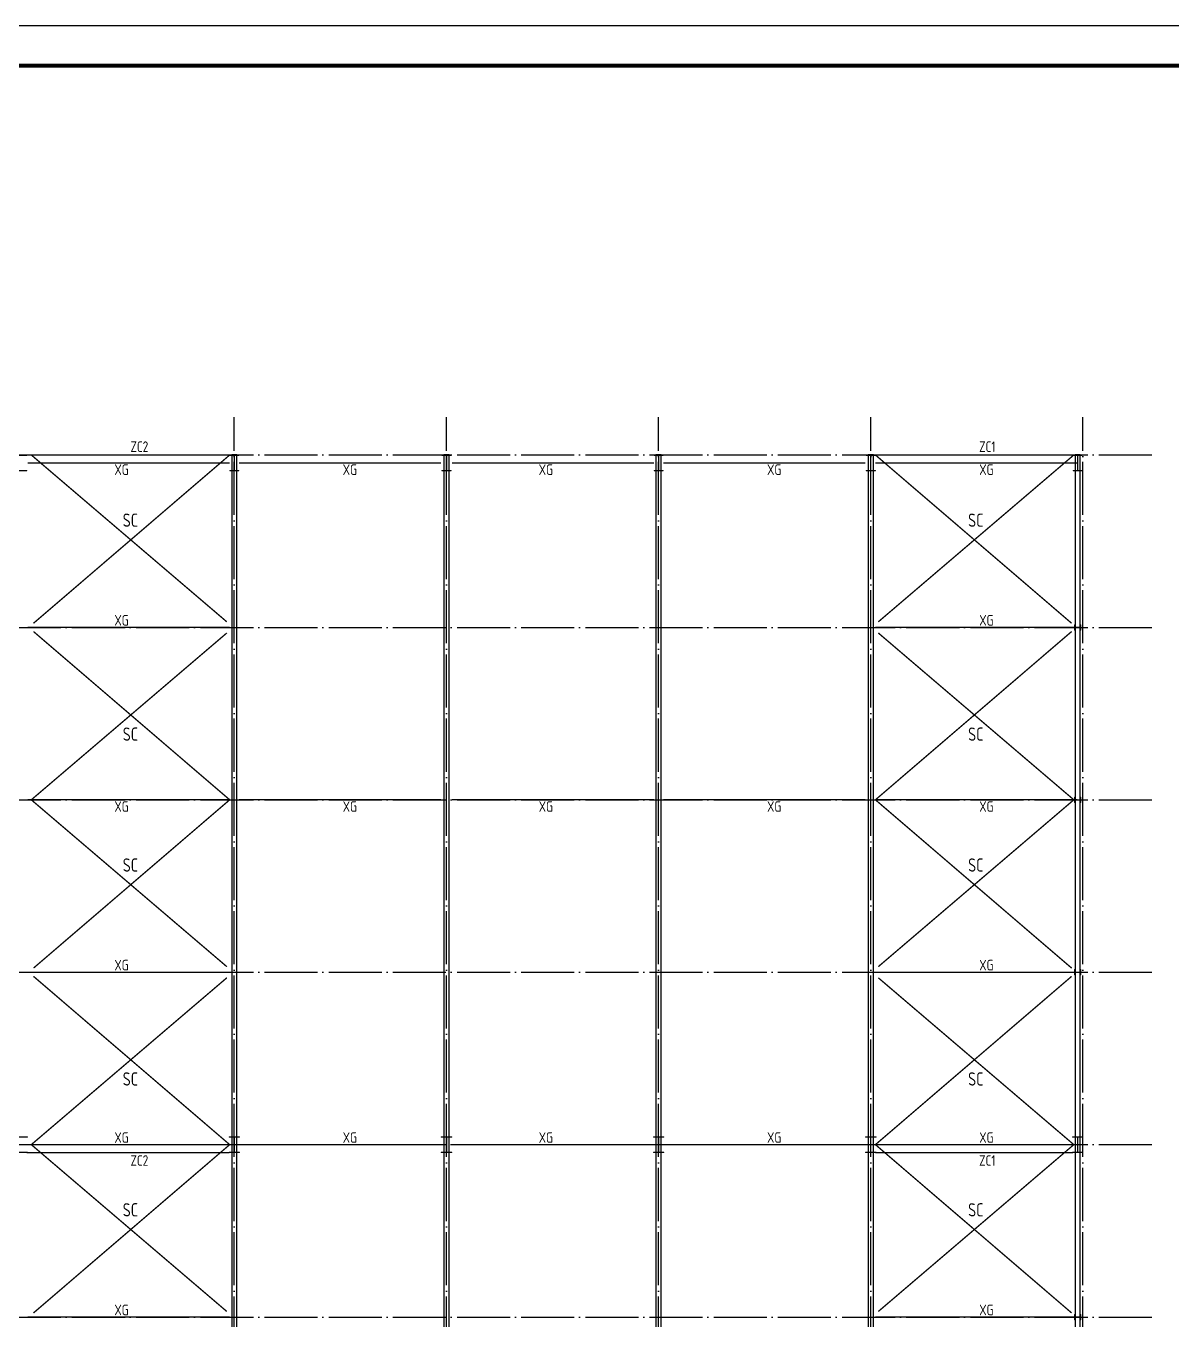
# Model space of a CAD drawing. Extents: x 19118 to 566552, y -1188739 to 92943.
# Drawn here: x 163848 to 207070, y -449985 to -401193 of the extents above; entities that cross this region are included whole.
import ezdxf

# ---------------------------------------------------------------- set-up
doc = ezdxf.new("R2010")
doc.units = 0
doc.header["$LTSCALE"] = 1000
doc.header["$MEASUREMENT"] = 0
doc.linetypes.add('DOTE', pattern=[2.42, 2, -0.2, 0.02, -0.2])
for name, color, linetype in [('10', 7, 'CONTINUOUS'), ('DOTE', 9, 'DOTE'), ('PUB_TITLE', 4, 'CONTINUOUS'), ('ZC', 6, 'CONTINUOUS'), ('屋面支撑', 1, 'CONTINUOUS'), ('系杆', 7, 'CONTINUOUS')]:
    doc.layers.add(name, color=color, linetype=linetype)
doc.layers.add('柱_主零件_实线', color=51, linetype='CONTINUOUS', lineweight=18)
doc.layers.add('钢架', color=63, linetype='CONTINUOUS', lineweight=25)
doc.styles.add('TSSD_Rein', font='atssdeng.shx', dxfattribs={"width": 0.7, "bigfont": 'atssdchn.shx'})

msp = doc.modelspace()

# ---------------------------------------------------------------- linework, layer by layer
at = {"layer": 'DOTE', "color": 8}
for p, q in [((171708.4, -470449.98), (171708.4, -415942.91)), ((179708.4, -470449.98), (179708.4, -415942.91)), ((187708.4, -470449.98), (187708.4, -415942.91)), ((195708.4, -470449.98), (195708.4, -415942.91)), ((203708.4, -470449.98), (203708.4, -415942.91)), ((97826.88, -417369.95), (206364.14, -417369.95)), ((97826.88, -423869.95), (206364.14, -423869.95)), ((97826.88, -430369.95), (206364.14, -430369.95)), ((97826.88, -436869.95), (206364.14, -436869.95)), ((97826.88, -443369.95), (206364.14, -443369.95)), ((97826.88, -449869.95), (206364.14, -449869.95))]:
    msp.add_line(p, q, dxfattribs=at)
at = {"layer": 'PUB_TITLE'}
msp.add_lwpolyline([(77811.65, -490292.8), (235461.65, -490292.8), (235461.65, -401192.8), (77811.65, -401192.8)], close=True, dxfattribs=at)
at = {"layer": 'PUB_TITLE', "const_width": 150}
msp.add_lwpolyline([(81561.65, -488792.8), (233961.65, -488792.8), (233961.65, -402692.8), (81561.65, -402692.8)], close=True, dxfattribs=at)
at = {"layer": 'ZC', "const_width": 50}
for points in [[(171521.68, -417369.95), (163883.4, -417369.95)], [(203333.39, -417369.95), (195883.4, -417369.95)], [(203333.39, -417369.95), (195883.4, -417369.95)], [(171521.68, -443669.95), (163883.4, -443669.95)], [(203333.39, -443669.95), (195883.4, -443669.95)], [(203333.39, -443669.95), (195883.4, -443669.95)]]:
    msp.add_lwpolyline(points, dxfattribs=at)
at = {"layer": '屋面支撑', "const_width": 50}
for points in [[(164053.4, -417369.95), (171425.49, -423660.15)], [(164135.78, -423714.42), (171533.4, -417369.95)], [(203281.01, -423714.42), (195883.4, -417369.95)], [(203363.39, -417369.95), (195991.3, -423660.15)], [(164135.78, -424025.48), (171533.4, -430369.95)], [(203281.01, -424025.48), (195883.4, -430369.95)], [(164053.4, -430369.95), (171425.49, -424079.75)], [(203363.39, -430369.95), (195991.3, -424079.75)], [(164053.4, -430369.95), (171425.49, -436660.15)], [(164135.78, -436714.42), (171533.4, -430369.95)], [(203281.01, -436714.42), (195883.4, -430369.95)], [(203363.39, -430369.95), (195991.3, -436660.15)], [(164053.4, -443369.95), (171425.49, -437079.75)], [(164135.78, -437025.48), (171533.4, -443369.95)], [(203281.01, -437025.48), (195883.4, -443369.95)], [(203363.39, -443369.95), (195991.3, -437079.75)], [(164053.4, -443369.95), (171425.49, -449660.15)], [(164135.78, -449714.42), (171533.4, -443369.95)], [(203281.01, -449714.42), (195883.4, -443369.95)], [(203363.39, -443369.95), (195991.3, -449660.15)]]:
    msp.add_lwpolyline(points, dxfattribs=at)
at = {"layer": '柱_主零件_实线', "ltscale": 20}
for p, q in [((163883.4, -417369.95), (163533.4, -417369.95)), ((163533.4, -417389.95), (163883.4, -417389.95)), ((163883.4, -417389.95), (163883.4, -417369.95)), ((171883.3, -417369.95), (171533.3, -417369.95)), ((171533.3, -417369.95), (171533.3, -417389.95)), ((171533.3, -417389.95), (171883.3, -417389.95)), ((171701.3, -417389.95), (171701.3, -417949.95)), ((171715.3, -417949.95), (171715.3, -417389.95)), ((171883.3, -417389.95), (171883.3, -417369.95)), ((179883.3, -417369.95), (179533.3, -417369.95)), ((179533.3, -417369.95), (179533.3, -417389.95)), ((179533.3, -417389.95), (179883.3, -417389.95)), ((179701.3, -417389.95), (179701.3, -417949.95)), ((179715.3, -417949.95), (179715.3, -417389.95)), ((179883.3, -417389.95), (179883.3, -417369.95)), ((187883.3, -417369.95), (187533.3, -417369.95)), ((187533.3, -417369.95), (187533.3, -417389.95)), ((187533.3, -417389.95), (187883.3, -417389.95)), ((187701.3, -417389.95), (187701.3, -417949.95)), ((187715.3, -417949.95), (187715.3, -417389.95)), ((187883.3, -417389.95), (187883.3, -417369.95)), ((195883.3, -417369.95), (195533.3, -417369.95)), ((195533.3, -417369.95), (195533.3, -417389.95)), ((195533.3, -417389.95), (195883.3, -417389.95)), ((195701.3, -417389.95), (195701.3, -417949.95)), ((195715.3, -417949.95), (195715.3, -417389.95)), ((195883.3, -417389.95), (195883.3, -417369.95)), ((203683.3, -417369.95), (203333.3, -417369.95)), ((203333.3, -417369.95), (203333.3, -417389.95)), ((203333.3, -417389.95), (203683.3, -417389.95)), ((203501.3, -417389.95), (203501.3, -417949.95)), ((203515.3, -417949.95), (203515.3, -417389.95)), ((203683.3, -417389.95), (203683.3, -417369.95)), ((163883.4, -417949.95), (163533.4, -417949.95)), ((163533.4, -417969.95), (163883.4, -417969.95)), ((163883.4, -417969.95), (163883.4, -417949.95)), ((171533.3, -417949.95), (171533.3, -417969.95)), ((171883.3, -417949.95), (171533.3, -417949.95)), ((171533.3, -417969.95), (171883.3, -417969.95)), ((171883.3, -417969.95), (171883.3, -417949.95)), ((179533.3, -417949.95), (179533.3, -417969.95)), ((179883.3, -417949.95), (179533.3, -417949.95)), ((179533.3, -417969.95), (179883.3, -417969.95)), ((179883.3, -417969.95), (179883.3, -417949.95)), ((187533.3, -417949.95), (187533.3, -417969.95)), ((187883.3, -417949.95), (187533.3, -417949.95)), ((187533.3, -417969.95), (187883.3, -417969.95)), ((187883.3, -417969.95), (187883.3, -417949.95)), ((195533.3, -417949.95), (195533.3, -417969.95)), ((195883.3, -417949.95), (195533.3, -417949.95)), ((195533.3, -417969.95), (195883.3, -417969.95)), ((195883.3, -417969.95), (195883.3, -417949.95)), ((203333.3, -417949.95), (203333.3, -417969.95)), ((203683.3, -417949.95), (203333.3, -417949.95)), ((203333.3, -417969.95), (203683.3, -417969.95)), ((203683.3, -417969.95), (203683.3, -417949.95)), ((203383.39, -423969.95), (203383.39, -423769.95)), ((203383.39, -423769.95), (203397.4, -423769.95)), ((203397.4, -423969.95), (203383.39, -423969.95)), ((203397.4, -423769.95), (203397.4, -423969.95)), ((203397.4, -423864.95), (203619.4, -423864.95)), ((203619.4, -423874.95), (203397.4, -423874.95)), ((203619.4, -423769.95), (203633.39, -423769.95)), ((203619.4, -423969.95), (203619.4, -423769.95)), ((203633.39, -423969.95), (203619.4, -423969.95)), ((203633.39, -423769.95), (203633.39, -423969.95)), ((203383.39, -430469.95), (203383.39, -430269.95)), ((203383.39, -430269.95), (203397.4, -430269.95)), ((203397.4, -430269.95), (203397.4, -430469.95)), ((203619.4, -430269.95), (203633.39, -430269.95)), ((203619.4, -430469.95), (203619.4, -430269.95)), ((203633.39, -430269.95), (203633.39, -430469.95)), ((203397.4, -430469.95), (203383.39, -430469.95)), ((203397.4, -430364.95), (203619.4, -430364.95)), ((203619.4, -430374.95), (203397.4, -430374.95)), ((203633.39, -430469.95), (203619.4, -430469.95)), ((203383.39, -436969.95), (203383.39, -436769.95)), ((203383.39, -436769.95), (203397.4, -436769.95)), ((203397.4, -436969.95), (203383.39, -436969.95)), ((203397.4, -436769.95), (203397.4, -436969.95)), ((203397.4, -436864.95), (203619.4, -436864.95)), ((203619.4, -436874.95), (203397.4, -436874.95)), ((203619.4, -436769.95), (203633.39, -436769.95)), ((203619.4, -436969.95), (203619.4, -436769.95)), ((203633.39, -436969.95), (203619.4, -436969.95)), ((203633.39, -436769.95), (203633.39, -436969.95)), ((163908.4, -443069.95), (163508.4, -443069.95)), ((163508.4, -443089.95), (163908.4, -443089.95)), ((163908.4, -443089.95), (163908.4, -443069.95)), ((171908.3, -443069.95), (171508.3, -443069.95)), ((171508.3, -443069.95), (171508.3, -443089.95)), ((171508.3, -443089.95), (171908.3, -443089.95)), ((171701.3, -443089.95), (171701.3, -443649.95)), ((171715.3, -443649.95), (171715.3, -443089.95)), ((171908.3, -443089.95), (171908.3, -443069.95)), ((179908.3, -443069.95), (179508.3, -443069.95)), ((179508.3, -443069.95), (179508.3, -443089.95)), ((179508.3, -443089.95), (179908.3, -443089.95)), ((179701.3, -443089.95), (179701.3, -443649.95)), ((179715.3, -443649.95), (179715.3, -443089.95)), ((179908.3, -443089.95), (179908.3, -443069.95)), ((187908.3, -443069.95), (187508.3, -443069.95)), ((187508.3, -443069.95), (187508.3, -443089.95)), ((187508.3, -443089.95), (187908.3, -443089.95)), ((187701.3, -443089.95), (187701.3, -443649.95)), ((187715.3, -443649.95), (187715.3, -443089.95)), ((187908.3, -443089.95), (187908.3, -443069.95)), ((195908.3, -443069.95), (195508.3, -443069.95)), ((195508.3, -443069.95), (195508.3, -443089.95)), ((195508.3, -443089.95), (195908.3, -443089.95)), ((195701.3, -443089.95), (195701.3, -443649.95)), ((195715.3, -443649.95), (195715.3, -443089.95)), ((195908.3, -443089.95), (195908.3, -443069.95)), ((203708.3, -443069.95), (203308.3, -443069.95)), ((203308.3, -443069.95), (203308.3, -443089.95)), ((203308.3, -443089.95), (203708.3, -443089.95)), ((203501.3, -443089.95), (203501.3, -443649.95)), ((203515.3, -443649.95), (203515.3, -443089.95)), ((203708.3, -443089.95), (203708.3, -443069.95)), ((163908.4, -443649.95), (163508.4, -443649.95)), ((163508.4, -443669.95), (163908.4, -443669.95)), ((163908.4, -443669.95), (163908.4, -443649.95)), ((171508.3, -443649.95), (171508.3, -443669.95)), ((171908.3, -443649.95), (171508.3, -443649.95)), ((171508.3, -443669.95), (171908.3, -443669.95)), ((171908.3, -443669.95), (171908.3, -443649.95)), ((179508.3, -443649.95), (179508.3, -443669.95)), ((179908.3, -443649.95), (179508.3, -443649.95)), ((179508.3, -443669.95), (179908.3, -443669.95)), ((179908.3, -443669.95), (179908.3, -443649.95)), ((187508.3, -443649.95), (187508.3, -443669.95)), ((187908.3, -443649.95), (187508.3, -443649.95)), ((187508.3, -443669.95), (187908.3, -443669.95)), ((187908.3, -443669.95), (187908.3, -443649.95)), ((195508.3, -443649.95), (195508.3, -443669.95)), ((195908.3, -443649.95), (195508.3, -443649.95)), ((195508.3, -443669.95), (195908.3, -443669.95)), ((195908.3, -443669.95), (195908.3, -443649.95)), ((203308.3, -443649.95), (203308.3, -443669.95)), ((203708.3, -443649.95), (203308.3, -443649.95)), ((203308.3, -443669.95), (203708.3, -443669.95)), ((203708.3, -443669.95), (203708.3, -443649.95)), ((203383.39, -449969.95), (203383.39, -449769.95)), ((203383.39, -449769.95), (203397.4, -449769.95)), ((203397.4, -449769.95), (203397.4, -449969.95)), ((203397.4, -449864.95), (203619.4, -449864.95)), ((203619.4, -449769.95), (203633.39, -449769.95)), ((203619.4, -449969.95), (203619.4, -449769.95)), ((203633.39, -449769.95), (203633.39, -449969.95)), ((203397.4, -449969.95), (203383.39, -449969.95)), ((203619.4, -449874.95), (203397.4, -449874.95)), ((203633.39, -449969.95), (203619.4, -449969.95))]:
    msp.add_line(p, q, dxfattribs=at)
at = {"layer": '系杆', "const_width": 50}
for points in [[(163915.4, -417669.95), (171534.14, -417669.95)], [(179501.39, -417669.95), (171882.65, -417669.95)], [(179915.4, -417669.95), (187534.14, -417669.95)], [(195501.39, -417669.95), (187882.65, -417669.95)], [(203501.39, -417669.95), (195882.65, -417669.95)], [(163915.4, -423869.95), (171534.14, -423869.95)], [(203501.39, -423869.95), (195882.65, -423869.95)], [(163915.4, -430369.95), (171534.14, -430369.95)], [(179501.39, -430369.95), (171882.65, -430369.95)], [(179915.4, -430369.95), (187534.14, -430369.95)], [(195501.39, -430369.95), (187882.65, -430369.95)], [(203501.39, -430369.95), (195882.65, -430369.95)], [(163915.4, -436869.95), (171534.14, -436869.95)], [(203501.39, -436869.95), (195882.65, -436869.95)], [(163915.4, -443369.95), (171534.14, -443369.95)], [(179501.39, -443369.95), (171882.65, -443369.95)], [(179915.4, -443369.95), (187534.14, -443369.95)], [(195501.39, -443369.95), (187882.65, -443369.95)], [(203501.39, -443369.95), (195882.65, -443369.95)], [(163915.4, -449869.95), (171534.14, -449869.95)], [(203501.39, -449869.95), (195882.65, -449869.95)]]:
    msp.add_lwpolyline(points, dxfattribs=at)
at = {"layer": '钢架'}
for points in [[(171808.4, -469369.95), (171808.4, -417369.95), (171608.4, -417369.95), (171608.4, -469369.95), (171808.4, -469369.95)], [(179808.4, -469369.95), (179808.4, -417369.95), (179608.4, -417369.95), (179608.4, -469369.95), (179808.4, -469369.95)], [(187808.4, -469369.95), (187808.4, -417369.95), (187608.4, -417369.95), (187608.4, -469369.95), (187808.4, -469369.95)], [(195808.4, -469369.95), (195808.4, -417369.95), (195608.4, -417369.95), (195608.4, -469369.95), (195808.4, -469369.95)], [(203608.4, -469369.95), (203608.4, -417369.95), (203408.4, -417369.95), (203408.4, -469369.95), (203608.4, -469369.95)]]:
    msp.add_lwpolyline(points, dxfattribs=at)

# ---------------------------------------------------------------- texts
at = {"layer": '10', "style": 'TSSD_Rein', "width": 0.8}
for p in [(167188.28, -418122.53), (167188.28, -418122.53), (175797.74, -418122.53), (175797.74, -418122.53), (183188.28, -418122.53), (183188.28, -418122.53), (191797.74, -418122.53), (191797.74, -418122.53), (199797.74, -418122.53), (167188.28, -423801.99), (199797.74, -423801.99), (167188.28, -430822.53), (167188.28, -430822.53), (175797.74, -430822.53), (175797.74, -430822.53), (183188.28, -430822.53), (183188.28, -430822.53), (191797.74, -430822.53), (191797.74, -430822.53), (199797.74, -430822.53), (167188.28, -436801.99), (199797.74, -436801.99), (167188.28, -443301.99), (167188.28, -443301.99), (175797.74, -443301.99), (175797.74, -443301.99), (183188.28, -443301.99), (183188.28, -443301.99), (191797.74, -443301.99), (191797.74, -443301.99), (199797.74, -443301.99), (167188.28, -449801.99), (199797.74, -449801.99)]:
    msp.add_text('XG', height=400, dxfattribs=at).set_placement(p)
at = {"layer": 'ZC', "style": 'TSSD_Rein', "width": 0.8}
for s, p in [('ZC2', (167794.01, -417256.25)), ('ZC1', (199794.01, -417256.25)), ('ZC1', (199794.01, -417256.25)), ('ZC2', (167794.01, -444168.26)), ('ZC1', (199794.01, -444168.26)), ('ZC1', (199794.01, -444168.26))]:
    msp.add_text(s, height=400, dxfattribs=at).set_placement(p)
at = {"layer": '屋面支撑', "style": 'TSSD_Rein', "width": 0.8}
for p in [(167501, -420077.7, 8), (199377.33, -420077.7, 8), (167501, -428142.97, 8), (199377.33, -428142.97, 8), (167501, -433077.7, 8), (199377.33, -433077.7, 8), (167501, -441142.97, 8), (199377.33, -441142.97, 8), (167501, -446077.7, 8), (199377.33, -446077.7, 8)]:
    msp.add_text('SC', height=500, dxfattribs=at).set_placement(p)

doc.saveas('drawing.dxf')
